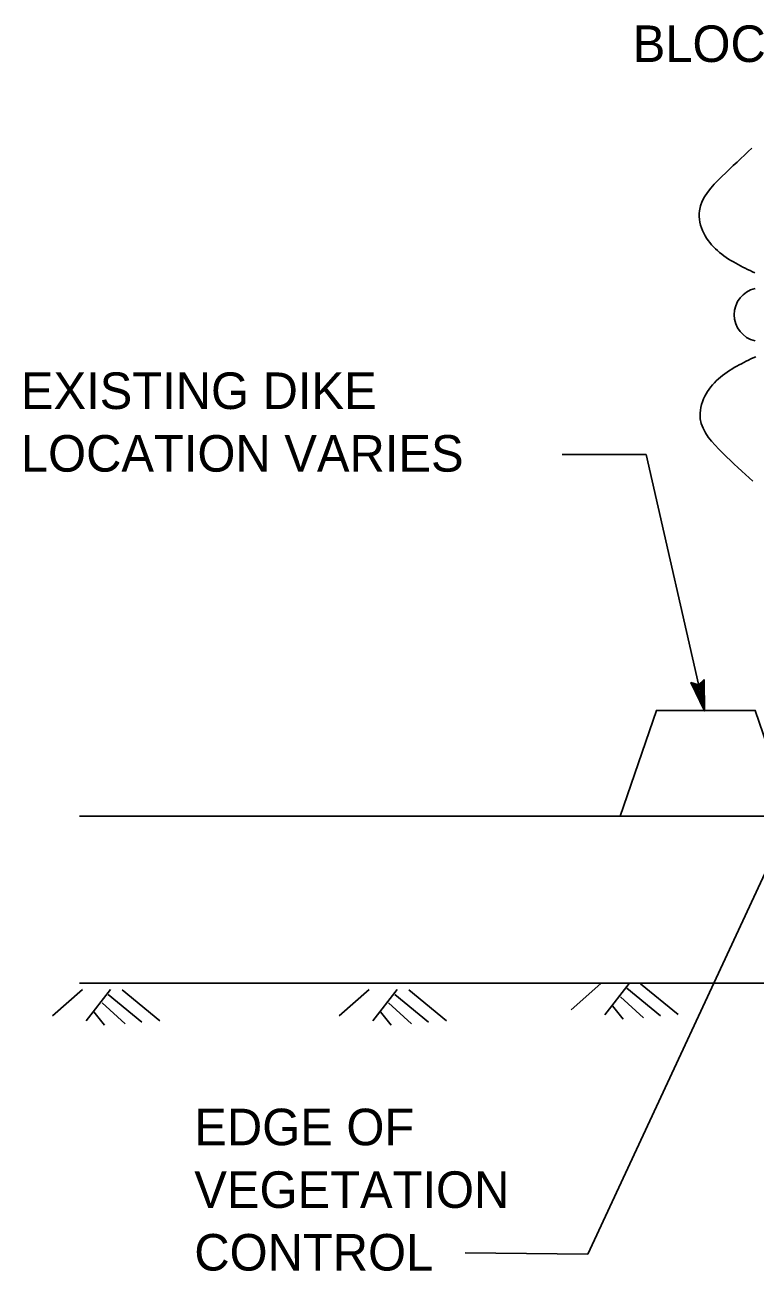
# Model space of a CAD drawing. Extents: x -893 to 867, y -474 to 712.
# Drawn here: x -193.4 to -53.6, y -101.9 to 136.7 of the extents above; entities that cross this region are included whole.
import ezdxf

# ---------------------------------------------------------------- set-up
doc = ezdxf.new("R2010")
doc.units = 0
for name, color, linetype in [('rd_HMA-DIKE', 7, 'Continuous'), ('rd_PROFILE-OG', 7, 'Continuous'), ('tcd_RAILING', 7, 'Continuous'), ('tcd_RAILING-anno', 7, 'Continuous')]:
    doc.layers.add(name, color=color, linetype=linetype)

msp = doc.modelspace()

# ---------------------------------------------------------------- linework, layer by layer
at = {"layer": 'rd_HMA-DIKE'}
for p, q in [((-46.59, -14.84), (-182.95, -14.84)), ((-46.59, -46.82), (-182.95, -46.82))]:
    msp.add_line(p, q, dxfattribs=at)
msp.add_lwpolyline([(-79.42, -14.8), (-72.47, 5.43), (-53.55, 5.43), (-46.59, -14.88)], dxfattribs=at)
at = {"layer": 'rd_PROFILE-OG'}
for p, q in [((-83.1, -46.84), (-88.8, -51.91)), ((-77.69, -46.87), (-82.39, -52.86)), ((-75.5, -46.9), (-68.29, -52.83)), ((-182.41, -48), (-188.12, -53.07)), ((-177.01, -48.04), (-181.71, -54.02)), ((-177.47, -48.94), (-171.03, -54.24)), ((-174.81, -48.06), (-167.61, -54)), ((-127.52, -48), (-133.22, -53.07)), ((-122.12, -48.04), (-126.82, -54.02)), ((-122.58, -48.94), (-116.14, -54.24)), ((-119.92, -48.06), (-112.71, -54)), ((-79.33, -49.42), (-74.94, -53.43)), ((-78.16, -47.77), (-71.71, -53.07)), ((-180.21, -52.3), (-178.15, -54.83)), ((-178.65, -50.59), (-174.25, -54.59)), ((-125.32, -52.3), (-123.26, -54.83)), ((-123.76, -50.59), (-119.36, -54.59)), ((-80.9, -51.14), (-78.83, -53.67))]:
    msp.add_line(p, q, dxfattribs=at)
at = {"layer": 'tcd_RAILING'}
msp.add_arc((-52.46, 81.23), 5.13, 102.7027, 257.2973, dxfattribs=at)
for points in [[(-53.63, 89.24), (-57.28, 91.07), (-63.4, 96.82), (-64.25, 101.12), (-59.94, 107.7), (-54.2, 113.11)], [(-53.46, 73.19), (-57.11, 71.36), (-63.23, 65.61), (-64.08, 61.31), (-59.77, 54.73), (-54.02, 49.32)]]:
    msp.add_spline(points, degree=3, dxfattribs=at)
at = {"layer": 'tcd_RAILING-anno'}
for points in [[(-90.56, 54.44), (-74.46, 54.44), (-63.27, 5.45)], [(-46.59, -14.84), (-85.63, -98.67), (-109.09, -98.46)]]:
    msp.add_lwpolyline(points, dxfattribs=at)
msp.add_lwpolyline([(-63.32, 11.38), (-63.26, 5.33), (-65.88, 10.78), (-65.49, 10.65), (-63.58, 6.66), (-63.61, 11.09), (-63.91, 10.81), (-63.88, 7.97), (-65.1, 10.53), (-64.72, 10.4), (-64.19, 9.3), (-64.2, 10.53), (-64.43, 10.31), (-65.88, 10.78), (-64.43, 10.31)], close=True, dxfattribs=at)

# ---------------------------------------------------------------- texts
for s, p in [('BLOCK', (-77.02, 129.63)), ('EXISTING DIKE', (-194.19, 63.17)), ('LOCATION VARIES', (-194.19, 51.17)), ('EDGE OF', (-160.98, -77.84)), ('VEGETATION', (-160.98, -89.84)), ('CONTROL', (-160.98, -101.84))]:
    msp.add_text(s, height=7, dxfattribs=at).set_placement(p)

doc.saveas('drawing.dxf')
